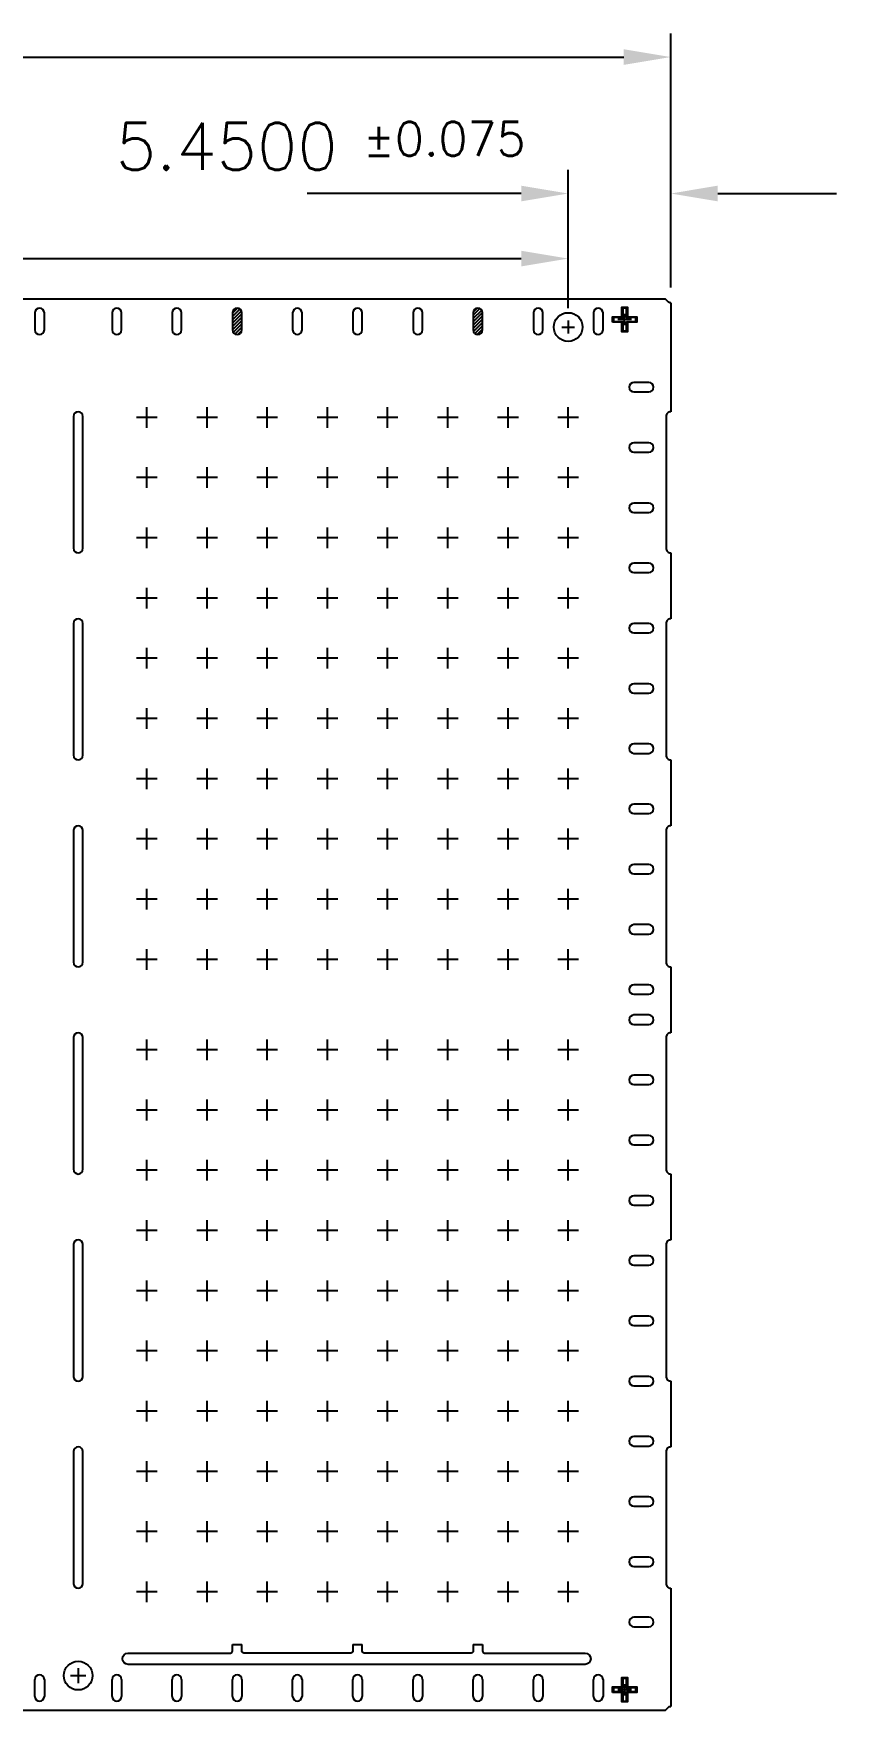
# Model space of a CAD drawing. Extents: x 11 to 275, y 12 to 390.
# Drawn here: x 229.5 to 272.2, y 69.2 to 158.3 of the extents above; entities that cross this region are included whole.
import ezdxf
from ezdxf.lldxf.tags import DXFTag

# ---------------------------------------------------------------- set-up
doc = ezdxf.new("R2010")
doc.units = 0
doc.header["$LTSCALE"] = 8
doc.header["$MEASUREMENT"] = 0
for name, color, linetype in [('CEN', 3, 'CENTER'), ('DIM', 7, 'Continuous'), ('LF-LINE', 1, 'Continuous'), ('PKG-OUT', 3, 'HIDDEN')]:
    doc.layers.add(name, color=color, linetype=linetype)
doc.styles.add('SIMPLEX', font='SIMPLEX.shx', dxfattribs={"height": 3})
tags = doc.linetypes.add('CENTER', pattern=[2, 1.25, -0.25, 0.25, -0.25]).pattern_tags.tags
tags[10:11] = [DXFTag(74, 4), DXFTag(75, 0), DXFTag(340, '0'), DXFTag(46, 1.0), DXFTag(50, 0.0), DXFTag(44, 0.0), DXFTag(45, 0.0)]
tags[8:9] = [DXFTag(74, 4), DXFTag(75, 0), DXFTag(340, '0'), DXFTag(46, 1.0), DXFTag(50, 0.0), DXFTag(44, 0.0), DXFTag(45, 0.0)]
tags[6:7] = [DXFTag(74, 4), DXFTag(75, 0), DXFTag(340, '0'), DXFTag(46, 1.0), DXFTag(50, 0.0), DXFTag(44, 0.0), DXFTag(45, 0.0)]
tags[4:5] = [DXFTag(74, 4), DXFTag(75, 0), DXFTag(340, '0'), DXFTag(46, 1.0), DXFTag(50, 0.0), DXFTag(44, 0.0), DXFTag(45, 0.0)]
tags = doc.linetypes.add('HIDDEN', pattern=[0.375, 0.25, -0.125]).pattern_tags.tags
tags[6:7] = [DXFTag(74, 4), DXFTag(75, 0), DXFTag(340, '0'), DXFTag(46, 1.0), DXFTag(50, 0.0), DXFTag(44, 0.0), DXFTag(45, 0.0)]
tags[4:5] = [DXFTag(74, 4), DXFTag(75, 0), DXFTag(340, '0'), DXFTag(46, 1.0), DXFTag(50, 0.0), DXFTag(44, 0.0), DXFTag(45, 0.0)]

# ---------------------------------------------------------------- blocks, each defined once
blk = doc.blocks.new('SH1')
at = {"layer": 'CEN'}
h = blk.add_hatch(dxfattribs=at)
h.set_pattern_fill('ANSI31', color=256, style=0)
h.paths.add_polyline_path([(-36.4, -248.576, 1), (-36.9, -248.576), (-36.9, -249.476, 1), (-36.4, -249.476)])
h.paths.add_polyline_path([(-23.6, -248.576, 1), (-24.1, -248.576), (-24.1, -249.476, 1), (-23.6, -249.476)])
h = blk.add_hatch(dxfattribs=at)
h.set_pattern_fill('ANSI31', color=256, scale=0.434783, style=0)
h.set_pattern_definition([(45, (208.646286, -11.114546), (-0.038429716, 0.038429716), [])])
h.paths.add_polyline_path([(-16.7, -249.076), (-16.2, -249.076), (-16.2, -249.576), (-15.9, -249.576), (-15.9, -249.076), (-15.4, -249.076), (-15.4, -248.776), (-15.9, -248.776), (-15.9, -248.276), (-16.2, -248.276), (-16.2, -248.776), (-16.7, -248.776)])
h.paths.add_polyline_path([(-15.95, -249.026), (-15.95, -249.526), (-16.15, -249.526), (-16.15, -249.026), (-16.65, -249.026), (-16.65, -248.826), (-16.15, -248.826), (-16.15, -248.326), (-15.95, -248.326), (-15.95, -248.826), (-15.45, -248.826), (-15.45, -249.026)], flags=16)
h = blk.add_hatch(dxfattribs=at)
h.set_pattern_fill('ANSI31', color=256, scale=0.434783, style=0)
h.set_pattern_definition([(45, (208.646286, -83.914547), (-0.038429716, 0.038429716), [])])
h.paths.add_polyline_path([(-16.7, -321.876), (-16.2, -321.876), (-16.2, -322.376), (-15.9, -322.376), (-15.9, -321.876), (-15.4, -321.876), (-15.4, -321.576), (-15.9, -321.576), (-15.9, -321.076), (-16.2, -321.076), (-16.2, -321.576), (-16.7, -321.576)])
h.paths.add_polyline_path([(-15.95, -321.826), (-15.95, -322.326), (-16.15, -322.326), (-16.15, -321.826), (-16.65, -321.826), (-16.65, -321.626), (-16.15, -321.626), (-16.15, -321.126), (-15.95, -321.126), (-15.95, -321.626), (-15.45, -321.626), (-15.45, -321.826)], flags=16)
for p, q in [((-19.391, -249.326), (-18.709, -249.326)), ((-19.05, -248.984), (-19.05, -249.667)), ((-15.69, -248.926), (-16.41, -248.926)), ((-16.05, -249.226), (-16.05, -248.626)), ((-45.1, -320.57), (-45.1, -321.381)), ((-45.506, -320.976), (-44.694, -320.976)), ((-16.05, -321.426), (-16.05, -322.026)), ((-15.69, -321.726), (-16.41, -321.726))]:
    blk.add_line(p, q, dxfattribs=at)
at = {"layer": 'CEN', "ltscale": 0.01}
for p, q in [((-41.45, -254.676), (-41.45, -253.575)), ((-38.25, -254.676), (-38.25, -253.575)), ((-35.05, -254.676), (-35.05, -253.575)), ((-31.85, -254.676), (-31.85, -253.575)), ((-28.65, -254.676), (-28.65, -253.575)), ((-25.45, -254.676), (-25.45, -253.575)), ((-22.25, -254.676), (-22.25, -253.575)), ((-19.05, -254.676), (-19.05, -253.575)), ((-40.899, -254.126), (-42.001, -254.126)), ((-37.699, -254.126), (-38.801, -254.126)), ((-34.499, -254.126), (-35.601, -254.126)), ((-31.299, -254.126), (-32.401, -254.126)), ((-28.099, -254.126), (-29.201, -254.126)), ((-24.899, -254.126), (-26.001, -254.126)), ((-21.699, -254.126), (-22.801, -254.126)), ((-18.499, -254.126), (-19.601, -254.126)), ((-40.899, -257.326), (-42.001, -257.326)), ((-41.45, -257.876), (-41.45, -256.775)), ((-37.699, -257.326), (-38.801, -257.326)), ((-38.25, -257.876), (-38.25, -256.775)), ((-34.499, -257.326), (-35.601, -257.326)), ((-35.05, -257.876), (-35.05, -256.775)), ((-31.299, -257.326), (-32.401, -257.326)), ((-31.85, -257.876), (-31.85, -256.775)), ((-28.099, -257.326), (-29.201, -257.326)), ((-28.65, -257.876), (-28.65, -256.775)), ((-24.899, -257.326), (-26.001, -257.326)), ((-25.45, -257.876), (-25.45, -256.775)), ((-21.699, -257.326), (-22.801, -257.326)), ((-22.25, -257.876), (-22.25, -256.775)), ((-18.499, -257.326), (-19.601, -257.326)), ((-19.05, -257.876), (-19.05, -256.775)), ((-41.45, -261.076), (-41.45, -259.975)), ((-38.25, -261.076), (-38.25, -259.975)), ((-35.05, -261.076), (-35.05, -259.975)), ((-31.85, -261.076), (-31.85, -259.975)), ((-28.65, -261.076), (-28.65, -259.975)), ((-25.45, -261.076), (-25.45, -259.975)), ((-22.25, -261.076), (-22.25, -259.975)), ((-19.05, -261.076), (-19.05, -259.975)), ((-40.899, -260.526), (-42.001, -260.526)), ((-37.699, -260.526), (-38.801, -260.526)), ((-34.499, -260.526), (-35.601, -260.526)), ((-31.299, -260.526), (-32.401, -260.526)), ((-28.099, -260.526), (-29.201, -260.526)), ((-24.899, -260.526), (-26.001, -260.526)), ((-21.699, -260.526), (-22.801, -260.526)), ((-18.499, -260.526), (-19.601, -260.526)), ((-41.45, -264.276), (-41.45, -263.175)), ((-38.25, -264.276), (-38.25, -263.175)), ((-35.05, -264.276), (-35.05, -263.175)), ((-31.85, -264.276), (-31.85, -263.175)), ((-28.65, -264.276), (-28.65, -263.175)), ((-25.45, -264.276), (-25.45, -263.175)), ((-22.25, -264.276), (-22.25, -263.175)), ((-19.05, -264.276), (-19.05, -263.175)), ((-40.899, -263.726), (-42.001, -263.726)), ((-37.699, -263.726), (-38.801, -263.726)), ((-34.499, -263.726), (-35.601, -263.726)), ((-31.299, -263.726), (-32.401, -263.726)), ((-28.099, -263.726), (-29.201, -263.726)), ((-24.899, -263.726), (-26.001, -263.726)), ((-21.699, -263.726), (-22.801, -263.726)), ((-18.499, -263.726), (-19.601, -263.726)), ((-41.45, -267.476), (-41.45, -266.375)), ((-38.25, -267.476), (-38.25, -266.375)), ((-35.05, -267.476), (-35.05, -266.375)), ((-31.85, -267.476), (-31.85, -266.375)), ((-28.65, -267.476), (-28.65, -266.375)), ((-25.45, -267.476), (-25.45, -266.375)), ((-22.25, -267.476), (-22.25, -266.375)), ((-19.05, -267.476), (-19.05, -266.375)), ((-40.899, -266.926), (-42.001, -266.926)), ((-37.699, -266.926), (-38.801, -266.926)), ((-34.499, -266.926), (-35.601, -266.926)), ((-31.299, -266.926), (-32.401, -266.926)), ((-28.099, -266.926), (-29.201, -266.926)), ((-24.899, -266.926), (-26.001, -266.926)), ((-21.699, -266.926), (-22.801, -266.926)), ((-18.499, -266.926), (-19.601, -266.926)), ((-41.45, -270.676), (-41.45, -269.575)), ((-38.25, -270.676), (-38.25, -269.575)), ((-35.05, -270.676), (-35.05, -269.575)), ((-31.85, -270.676), (-31.85, -269.575)), ((-28.65, -270.676), (-28.65, -269.575)), ((-25.45, -270.676), (-25.45, -269.575)), ((-22.25, -270.676), (-22.25, -269.575)), ((-19.05, -270.676), (-19.05, -269.575)), ((-40.899, -270.126), (-42.001, -270.126)), ((-37.699, -270.126), (-38.801, -270.126)), ((-34.499, -270.126), (-35.601, -270.126)), ((-31.299, -270.126), (-32.401, -270.126)), ((-28.099, -270.126), (-29.201, -270.126)), ((-24.899, -270.126), (-26.001, -270.126)), ((-21.699, -270.126), (-22.801, -270.126)), ((-18.499, -270.126), (-19.601, -270.126)), ((-40.899, -273.326), (-42.001, -273.326)), ((-41.45, -273.876), (-41.45, -272.775)), ((-37.699, -273.326), (-38.801, -273.326)), ((-38.25, -273.876), (-38.25, -272.775)), ((-34.499, -273.326), (-35.601, -273.326)), ((-35.05, -273.876), (-35.05, -272.775)), ((-31.299, -273.326), (-32.401, -273.326)), ((-31.85, -273.876), (-31.85, -272.775)), ((-28.099, -273.326), (-29.201, -273.326)), ((-28.65, -273.876), (-28.65, -272.775)), ((-24.899, -273.326), (-26.001, -273.326)), ((-25.45, -273.876), (-25.45, -272.775)), ((-21.699, -273.326), (-22.801, -273.326)), ((-22.25, -273.876), (-22.25, -272.775)), ((-18.499, -273.326), (-19.601, -273.326)), ((-19.05, -273.876), (-19.05, -272.775)), ((-41.45, -277.076), (-41.45, -275.975)), ((-38.25, -277.076), (-38.25, -275.975)), ((-35.05, -277.076), (-35.05, -275.975)), ((-31.85, -277.076), (-31.85, -275.975)), ((-28.65, -277.076), (-28.65, -275.975)), ((-25.45, -277.076), (-25.45, -275.975)), ((-22.25, -277.076), (-22.25, -275.975)), ((-19.05, -277.076), (-19.05, -275.975)), ((-40.899, -276.526), (-42.001, -276.526)), ((-37.699, -276.526), (-38.801, -276.526)), ((-34.499, -276.526), (-35.601, -276.526)), ((-31.299, -276.526), (-32.401, -276.526)), ((-28.099, -276.526), (-29.201, -276.526)), ((-24.899, -276.526), (-26.001, -276.526)), ((-21.699, -276.526), (-22.801, -276.526)), ((-18.499, -276.526), (-19.601, -276.526)), ((-40.899, -279.726), (-42.001, -279.726)), ((-41.45, -280.276), (-41.45, -279.175)), ((-37.699, -279.726), (-38.801, -279.726)), ((-38.25, -280.276), (-38.25, -279.175)), ((-34.499, -279.726), (-35.601, -279.726)), ((-35.05, -280.276), (-35.05, -279.175)), ((-31.299, -279.726), (-32.401, -279.726)), ((-31.85, -280.276), (-31.85, -279.175)), ((-28.099, -279.726), (-29.201, -279.726)), ((-28.65, -280.276), (-28.65, -279.175)), ((-24.899, -279.726), (-26.001, -279.726)), ((-25.45, -280.276), (-25.45, -279.175)), ((-21.699, -279.726), (-22.801, -279.726)), ((-22.25, -280.276), (-22.25, -279.175)), ((-18.499, -279.726), (-19.601, -279.726)), ((-19.05, -280.276), (-19.05, -279.175)), ((-41.45, -283.476), (-41.45, -282.375)), ((-38.25, -283.476), (-38.25, -282.375)), ((-35.05, -283.476), (-35.05, -282.375)), ((-31.85, -283.476), (-31.85, -282.375)), ((-28.65, -283.476), (-28.65, -282.375)), ((-25.45, -283.476), (-25.45, -282.375)), ((-22.25, -283.476), (-22.25, -282.375)), ((-19.05, -283.476), (-19.05, -282.375)), ((-40.899, -282.926), (-42.001, -282.926)), ((-37.699, -282.926), (-38.801, -282.926)), ((-34.499, -282.926), (-35.601, -282.926)), ((-31.299, -282.926), (-32.401, -282.926)), ((-28.099, -282.926), (-29.201, -282.926)), ((-24.899, -282.926), (-26.001, -282.926)), ((-21.699, -282.926), (-22.801, -282.926)), ((-18.499, -282.926), (-19.601, -282.926)), ((-40.899, -287.726), (-42.001, -287.726)), ((-41.45, -288.276), (-41.45, -287.175)), ((-37.699, -287.726), (-38.801, -287.726)), ((-38.25, -288.276), (-38.25, -287.175)), ((-34.499, -287.726), (-35.601, -287.726)), ((-35.05, -288.276), (-35.05, -287.175)), ((-31.299, -287.726), (-32.401, -287.726)), ((-31.85, -288.276), (-31.85, -287.175)), ((-28.099, -287.726), (-29.201, -287.726)), ((-28.65, -288.276), (-28.65, -287.175)), ((-24.899, -287.726), (-26.001, -287.726)), ((-25.45, -288.276), (-25.45, -287.175)), ((-21.699, -287.726), (-22.801, -287.726)), ((-22.25, -288.276), (-22.25, -287.175)), ((-18.499, -287.726), (-19.601, -287.726)), ((-19.05, -288.276), (-19.05, -287.175)), ((-41.45, -291.476), (-41.45, -290.375)), ((-38.25, -291.476), (-38.25, -290.375)), ((-35.05, -291.476), (-35.05, -290.375)), ((-31.85, -291.476), (-31.85, -290.375)), ((-28.65, -291.476), (-28.65, -290.375)), ((-25.45, -291.476), (-25.45, -290.375)), ((-22.25, -291.476), (-22.25, -290.375)), ((-19.05, -291.476), (-19.05, -290.375)), ((-40.899, -290.926), (-42.001, -290.926)), ((-37.699, -290.926), (-38.801, -290.926)), ((-34.499, -290.926), (-35.601, -290.926)), ((-31.299, -290.926), (-32.401, -290.926)), ((-28.099, -290.926), (-29.201, -290.926)), ((-24.899, -290.926), (-26.001, -290.926)), ((-21.699, -290.926), (-22.801, -290.926)), ((-18.499, -290.926), (-19.601, -290.926)), ((-41.45, -294.676), (-41.45, -293.575)), ((-38.25, -294.676), (-38.25, -293.575)), ((-35.05, -294.676), (-35.05, -293.575)), ((-31.85, -294.676), (-31.85, -293.575)), ((-28.65, -294.676), (-28.65, -293.575)), ((-25.45, -294.676), (-25.45, -293.575)), ((-22.25, -294.676), (-22.25, -293.575)), ((-19.05, -294.676), (-19.05, -293.575)), ((-40.899, -294.126), (-42.001, -294.126)), ((-37.699, -294.126), (-38.801, -294.126)), ((-34.499, -294.126), (-35.601, -294.126)), ((-31.299, -294.126), (-32.401, -294.126)), ((-28.099, -294.126), (-29.201, -294.126)), ((-24.899, -294.126), (-26.001, -294.126)), ((-21.699, -294.126), (-22.801, -294.126)), ((-18.499, -294.126), (-19.601, -294.126)), ((-40.899, -297.326), (-42.001, -297.326)), ((-41.45, -297.876), (-41.45, -296.775)), ((-37.699, -297.326), (-38.801, -297.326)), ((-38.25, -297.876), (-38.25, -296.775)), ((-34.499, -297.326), (-35.601, -297.326)), ((-35.05, -297.876), (-35.05, -296.775)), ((-31.299, -297.326), (-32.401, -297.326)), ((-31.85, -297.876), (-31.85, -296.775)), ((-28.099, -297.326), (-29.201, -297.326)), ((-28.65, -297.876), (-28.65, -296.775)), ((-24.899, -297.326), (-26.001, -297.326)), ((-25.45, -297.876), (-25.45, -296.775)), ((-21.699, -297.326), (-22.801, -297.326)), ((-22.25, -297.876), (-22.25, -296.775)), ((-18.499, -297.326), (-19.601, -297.326)), ((-19.05, -297.876), (-19.05, -296.775)), ((-41.45, -301.076), (-41.45, -299.975)), ((-38.25, -301.076), (-38.25, -299.975)), ((-35.05, -301.076), (-35.05, -299.975)), ((-31.85, -301.076), (-31.85, -299.975)), ((-28.65, -301.076), (-28.65, -299.975)), ((-25.45, -301.076), (-25.45, -299.975)), ((-22.25, -301.076), (-22.25, -299.975)), ((-19.05, -301.076), (-19.05, -299.975)), ((-40.899, -300.526), (-42.001, -300.526)), ((-37.699, -300.526), (-38.801, -300.526)), ((-34.499, -300.526), (-35.601, -300.526)), ((-31.299, -300.526), (-32.401, -300.526)), ((-28.099, -300.526), (-29.201, -300.526)), ((-24.899, -300.526), (-26.001, -300.526)), ((-21.699, -300.526), (-22.801, -300.526)), ((-18.499, -300.526), (-19.601, -300.526)), ((-40.899, -303.726), (-42.001, -303.726)), ((-41.45, -304.276), (-41.45, -303.175)), ((-37.699, -303.726), (-38.801, -303.726)), ((-38.25, -304.276), (-38.25, -303.175)), ((-34.499, -303.726), (-35.601, -303.726)), ((-35.05, -304.276), (-35.05, -303.175)), ((-31.299, -303.726), (-32.401, -303.726)), ((-31.85, -304.276), (-31.85, -303.175)), ((-28.099, -303.726), (-29.201, -303.726)), ((-28.65, -304.276), (-28.65, -303.175)), ((-24.899, -303.726), (-26.001, -303.726)), ((-25.45, -304.276), (-25.45, -303.175)), ((-21.699, -303.726), (-22.801, -303.726)), ((-22.25, -304.276), (-22.25, -303.175)), ((-18.499, -303.726), (-19.601, -303.726)), ((-19.05, -304.276), (-19.05, -303.175)), ((-41.45, -307.476), (-41.45, -306.375)), ((-38.25, -307.476), (-38.25, -306.375)), ((-35.05, -307.476), (-35.05, -306.375)), ((-31.85, -307.476), (-31.85, -306.375)), ((-28.65, -307.476), (-28.65, -306.375)), ((-25.45, -307.476), (-25.45, -306.375)), ((-22.25, -307.476), (-22.25, -306.375)), ((-19.05, -307.476), (-19.05, -306.375)), ((-40.899, -306.926), (-42.001, -306.926)), ((-37.699, -306.926), (-38.801, -306.926)), ((-34.499, -306.926), (-35.601, -306.926)), ((-31.299, -306.926), (-32.401, -306.926)), ((-28.099, -306.926), (-29.201, -306.926)), ((-24.899, -306.926), (-26.001, -306.926)), ((-21.699, -306.926), (-22.801, -306.926)), ((-18.499, -306.926), (-19.601, -306.926)), ((-41.45, -310.676), (-41.45, -309.575)), ((-38.25, -310.676), (-38.25, -309.575)), ((-35.05, -310.676), (-35.05, -309.575)), ((-31.85, -310.676), (-31.85, -309.575)), ((-28.65, -310.676), (-28.65, -309.575)), ((-25.45, -310.676), (-25.45, -309.575)), ((-22.25, -310.676), (-22.25, -309.575)), ((-19.05, -310.676), (-19.05, -309.575)), ((-40.899, -310.126), (-42.001, -310.126)), ((-37.699, -310.126), (-38.801, -310.126)), ((-34.499, -310.126), (-35.601, -310.126)), ((-31.299, -310.126), (-32.401, -310.126)), ((-28.099, -310.126), (-29.201, -310.126)), ((-24.899, -310.126), (-26.001, -310.126)), ((-21.699, -310.126), (-22.801, -310.126)), ((-18.499, -310.126), (-19.601, -310.126)), ((-40.899, -313.326), (-42.001, -313.326)), ((-41.45, -313.876), (-41.45, -312.775)), ((-37.699, -313.326), (-38.801, -313.326)), ((-38.25, -313.876), (-38.25, -312.775)), ((-34.499, -313.326), (-35.601, -313.326)), ((-35.05, -313.876), (-35.05, -312.775)), ((-31.299, -313.326), (-32.401, -313.326)), ((-31.85, -313.876), (-31.85, -312.775)), ((-28.099, -313.326), (-29.201, -313.326)), ((-28.65, -313.876), (-28.65, -312.775)), ((-24.899, -313.326), (-26.001, -313.326)), ((-25.45, -313.876), (-25.45, -312.775)), ((-21.699, -313.326), (-22.801, -313.326)), ((-22.25, -313.876), (-22.25, -312.775)), ((-18.499, -313.326), (-19.601, -313.326)), ((-19.05, -313.876), (-19.05, -312.775)), ((-41.45, -317.076), (-41.45, -315.975)), ((-38.25, -317.076), (-38.25, -315.975)), ((-35.05, -317.076), (-35.05, -315.975)), ((-31.85, -317.076), (-31.85, -315.975)), ((-28.65, -317.076), (-28.65, -315.975)), ((-25.45, -317.076), (-25.45, -315.975)), ((-22.25, -317.076), (-22.25, -315.975)), ((-19.05, -317.076), (-19.05, -315.975)), ((-40.899, -316.526), (-42.001, -316.526)), ((-37.699, -316.526), (-38.801, -316.526)), ((-34.499, -316.526), (-35.601, -316.526)), ((-31.299, -316.526), (-32.401, -316.526)), ((-28.099, -316.526), (-29.201, -316.526)), ((-24.899, -316.526), (-26.001, -316.526)), ((-21.699, -316.526), (-22.801, -316.526)), ((-18.499, -316.526), (-19.601, -316.526))]:
    blk.add_line(p, q, dxfattribs=at)
at = {"layer": 'DIM', "lineweight": -2}
for p, q in [((-13.6, -247.222), (-13.6, -233.733)), ((-255.9, -234.983), (-16.1, -234.983)), ((-19.05, -248.326), (-19.05, -240.983)), ((-13.6, -247.222), (-13.6, -240.983)), ((-21.55, -242.233), (-32.926, -242.233)), ((-11.1, -242.233), (-4.788, -242.233)), ((-13.6, -247.222), (-13.6, -244.465))]:
    blk.add_line(p, q, dxfattribs=at)
at = {"layer": 'DIM', "color": 7, "lineweight": -2}
for p, q in [((-19.05, -248.326), (-19.05, -241.795)), ((-250.45, -245.689), (-21.55, -245.689))]:
    blk.add_line(p, q, dxfattribs=at)
at = {"layer": 'DIM'}
for centre in [(-19.05, -249.326), (-45.1, -320.976)]:
    blk.add_circle(centre, 0.762, dxfattribs=at)
blk.add_point((-19.05, -249.326), dxfattribs=at)
at = {"layer": 'DIM', "color": 7}
for p in [(-19.05, -249.326), (-18.475, -248.826)]:
    blk.add_point(p, dxfattribs=at)
at = {"layer": 'DIM'}
for points in [[(-13.6, -234.983), (-16.1, -235.4), (-16.1, -234.567)], [(-19.05, -242.233), (-21.55, -242.649), (-21.55, -241.816)], [(-13.6, -242.233), (-11.1, -242.649), (-11.1, -241.816)]]:
    blk.add_solid(points, dxfattribs=at)
at = {"layer": 'DIM', "color": 7}
blk.add_solid([(-19.05, -245.689), (-21.55, -246.106), (-21.55, -245.273)], dxfattribs=at)
at = {"layer": 'LF-LINE'}
for p, q in [((-135.7, -247.826), (-13.9, -247.826)), ((-13.6, -248.043), (-13.6, -253.826)), ((-47.4, -248.576), (-47.4, -249.476)), ((-46.9, -249.476), (-46.9, -248.576)), ((-43.3, -248.576), (-43.3, -249.476)), ((-42.8, -249.476), (-42.8, -248.576)), ((-40.1, -248.576), (-40.1, -249.476)), ((-39.6, -249.476), (-39.6, -248.576)), ((-33.7, -248.576), (-33.7, -249.476)), ((-33.2, -249.476), (-33.2, -248.576)), ((-30.5, -248.576), (-30.5, -249.476)), ((-30, -249.476), (-30, -248.576)), ((-27.3, -248.576), (-27.3, -249.476)), ((-26.8, -249.476), (-26.8, -248.576)), ((-20.9, -248.576), (-20.9, -249.476)), ((-20.4, -249.476), (-20.4, -248.576)), ((-17.7, -248.576), (-17.7, -249.476)), ((-17.2, -249.476), (-17.2, -248.576)), ((-13.6, -261.326), (-13.6, -264.826)), ((-13.6, -272.326), (-13.6, -275.826)), ((-13.6, -283.326), (-13.6, -286.826)), ((-13.6, -294.326), (-13.6, -297.826)), ((-13.6, -305.326), (-13.6, -308.826)), ((-13.6, -316.326), (-13.6, -322.609)), ((-36.9, -319.326), (-36.4, -319.326)), ((-30.5, -319.326), (-30, -319.326)), ((-24.1, -319.326), (-23.6, -319.326)), ((-47.4, -322.076), (-47.4, -321.176)), ((-46.9, -321.176), (-46.9, -322.076)), ((-43.3, -322.076), (-43.3, -321.176)), ((-42.8, -321.176), (-42.8, -322.076)), ((-40.1, -322.076), (-40.1, -321.176)), ((-39.6, -321.176), (-39.6, -322.076)), ((-36.9, -322.076), (-36.9, -321.176)), ((-36.4, -321.176), (-36.4, -322.076)), ((-33.7, -322.076), (-33.7, -321.176)), ((-33.2, -321.176), (-33.2, -322.076)), ((-30.5, -322.076), (-30.5, -321.176)), ((-30, -321.176), (-30, -322.076)), ((-27.3, -322.076), (-27.3, -321.176)), ((-26.8, -321.176), (-26.8, -322.076)), ((-24.1, -322.076), (-24.1, -321.176)), ((-23.6, -321.176), (-23.6, -322.076)), ((-20.9, -322.076), (-20.9, -321.176)), ((-20.4, -321.176), (-20.4, -322.076)), ((-17.7, -322.076), (-17.7, -321.176)), ((-17.2, -321.176), (-17.2, -322.076)), ((-13.9, -322.826), (-135.7, -322.826))]:
    blk.add_line(p, q, dxfattribs=at)
for points in [[(-15.95, -249.026), (-15.45, -249.026), (-15.45, -248.826), (-15.95, -248.826), (-15.95, -248.326), (-16.15, -248.326), (-16.15, -248.826), (-16.65, -248.826), (-16.65, -249.026), (-16.15, -249.026), (-16.15, -249.526), (-15.95, -249.526)], [(-15.95, -321.826), (-15.45, -321.826), (-15.45, -321.626), (-15.95, -321.626), (-15.95, -321.126), (-16.15, -321.126), (-16.15, -321.626), (-16.65, -321.626), (-16.65, -321.826), (-16.15, -321.826), (-16.15, -322.326), (-15.95, -322.326)]]:
    blk.add_lwpolyline(points, close=True, dxfattribs=at)
for points in [[(-13.6, -248.043, -0.198912), (-13.741, -247.984), (-13.9, -247.826)], [(-13.6, -253.826, 0.414277), (-13.85, -254.076), (-13.85, -261.076, 0.414277), (-13.6, -261.326)], [(-13.6, -264.826, 0.414277), (-13.85, -265.076), (-13.85, -272.076, 0.414277), (-13.6, -272.326)], [(-13.6, -275.826, 0.414277), (-13.85, -276.076), (-13.85, -283.076, 0.414277), (-13.6, -283.326)], [(-13.6, -286.826, 0.414277), (-13.85, -287.076), (-13.85, -294.076, 0.414277), (-13.6, -294.326)], [(-13.6, -297.826, 0.414277), (-13.85, -298.076), (-13.85, -305.076, 0.414277), (-13.6, -305.326)], [(-13.6, -308.826, 0.414277), (-13.85, -309.076), (-13.85, -316.076, 0.414277), (-13.6, -316.326)], [(-23.6, -319.326), (-23.6, -319.426), (-23.6, -319.676, 0.414214), (-23.5, -319.776), (-19.987, -319.776), (-19.35, -319.776), (-18.15, -319.776, -1), (-18.15, -320.376), (-19.35, -320.376), (-23.55, -320.376), (-27.75, -320.376), (-31.95, -320.376), (-36.15, -320.376), (-42.45, -320.376, -1), (-42.45, -319.776), (-39.187, -319.776), (-37.827, -319.776), (-37, -319.776, 0.414214), (-36.9, -319.676), (-36.9, -319.426), (-36.9, -319.326)], [(-30.5, -319.326), (-30.5, -319.426), (-30.5, -319.676, -0.414214), (-30.6, -319.776), (-31.95, -319.776), (-32.787, -319.776), (-36.15, -319.776), (-36.3, -319.776, -0.414214), (-36.4, -319.676), (-36.4, -319.426), (-36.4, -319.326)], [(-24.1, -319.326), (-24.1, -319.426), (-24.1, -319.676, -0.414214), (-24.2, -319.776), (-25.227, -319.776), (-26.387, -319.776), (-29.9, -319.776, -0.414214), (-30, -319.676), (-30, -319.426), (-30, -319.326)], [(-13.9, -322.826), (-13.741, -322.667, -0.198912), (-13.6, -322.609)]]:
    blk.add_lwpolyline(points, format="xyb", dxfattribs=at)
for points in [[(-15.56, -252.776), (-14.76, -252.776, 1), (-14.76, -252.276), (-15.56, -252.276, 1)], [(-44.85, -261.076), (-44.85, -254.076, 1), (-45.35, -254.076), (-45.35, -261.076, 1)], [(-15.56, -255.976), (-14.76, -255.976, 1), (-14.76, -255.476), (-15.56, -255.476, 1)], [(-15.56, -259.176), (-14.76, -259.176, 1), (-14.76, -258.676), (-15.56, -258.676, 1)], [(-15.56, -262.376), (-14.76, -262.376, 1), (-14.76, -261.876), (-15.56, -261.876, 1)], [(-44.85, -272.076), (-44.85, -265.076, 1), (-45.35, -265.076), (-45.35, -272.076, 1)], [(-15.56, -265.576), (-14.76, -265.576, 1), (-14.76, -265.076), (-15.56, -265.076, 1)], [(-15.56, -268.776), (-14.76, -268.776, 1), (-14.76, -268.276), (-15.56, -268.276, 1)], [(-15.56, -271.976), (-14.76, -271.976, 1), (-14.76, -271.476), (-15.56, -271.476, 1)], [(-15.56, -275.176), (-14.76, -275.176, 1), (-14.76, -274.676), (-15.56, -274.676, 1)], [(-44.85, -283.076), (-44.85, -276.076, 1), (-45.35, -276.076), (-45.35, -283.076, 1)], [(-15.56, -278.376), (-14.76, -278.376, 1), (-14.76, -277.876), (-15.56, -277.876, 1)], [(-15.56, -281.576), (-14.76, -281.576, 1), (-14.76, -281.076), (-15.56, -281.076, 1)], [(-15.56, -284.776), (-14.76, -284.776, 1), (-14.76, -284.276), (-15.56, -284.276, 1)], [(-15.56, -286.376), (-14.76, -286.376, 1), (-14.76, -285.876), (-15.56, -285.876, 1)], [(-44.85, -294.076), (-44.85, -287.076, 1), (-45.35, -287.076), (-45.35, -294.076, 1)], [(-15.56, -289.576), (-14.76, -289.576, 1), (-14.76, -289.076), (-15.56, -289.076, 1)], [(-15.56, -292.776), (-14.76, -292.776, 1), (-14.76, -292.276), (-15.56, -292.276, 1)], [(-15.56, -295.976), (-14.76, -295.976, 1), (-14.76, -295.476), (-15.56, -295.476, 1)], [(-44.85, -305.076), (-44.85, -298.076, 1), (-45.35, -298.076), (-45.35, -305.076, 1)], [(-15.56, -299.176), (-14.76, -299.176, 1), (-14.76, -298.676), (-15.56, -298.676, 1)], [(-15.56, -302.376), (-14.76, -302.376, 1), (-14.76, -301.876), (-15.56, -301.876, 1)], [(-15.56, -305.576), (-14.76, -305.576, 1), (-14.76, -305.076), (-15.56, -305.076, 1)], [(-44.85, -316.076), (-44.85, -309.076, 1), (-45.35, -309.076), (-45.35, -316.076, 1)], [(-15.56, -308.776), (-14.76, -308.776, 1), (-14.76, -308.276), (-15.56, -308.276, 1)], [(-15.56, -311.976), (-14.76, -311.976, 1), (-14.76, -311.476), (-15.56, -311.476, 1)], [(-15.56, -315.176), (-14.76, -315.176, 1), (-14.76, -314.676), (-15.56, -314.676, 1)], [(-15.56, -318.376), (-14.76, -318.376, 1), (-14.76, -317.876), (-15.56, -317.876, 1)]]:
    blk.add_lwpolyline(points, format="xyb", close=True, dxfattribs=at)
for centre, start, end in [((-47.15, -248.576), 0, 180), ((-43.05, -248.576), 0, 180), ((-39.85, -248.576), 0, 180), ((-33.45, -248.576), 0, 180), ((-30.25, -248.576), 0, 180), ((-27.05, -248.576), 0, 180), ((-20.65, -248.576), 0, 180), ((-17.45, -248.576), 0, 180), ((-47.15, -249.476), 180, 0), ((-43.05, -249.476), 180, 0), ((-39.85, -249.476), 180, 0), ((-33.45, -249.476), 180, 0), ((-30.25, -249.476), 180, 0), ((-27.05, -249.476), 180, 0), ((-20.65, -249.476), 180, 0), ((-17.45, -249.476), 180, 0), ((-47.15, -321.176), 0, 180), ((-43.05, -321.176), 0, 180), ((-39.85, -321.176), 0, 180), ((-36.65, -321.176), 0, 180), ((-33.45, -321.176), 0, 180), ((-30.25, -321.176), 0, 180), ((-27.05, -321.176), 0, 180), ((-23.85, -321.176), 0, 180), ((-20.65, -321.176), 0, 180), ((-17.45, -321.176), 0, 180), ((-47.15, -322.076), 180, 0), ((-43.05, -322.076), 180, 0), ((-39.85, -322.076), 180, 0), ((-36.65, -322.076), 180, 0), ((-33.45, -322.076), 180, 0), ((-30.25, -322.076), 180, 0), ((-27.05, -322.076), 180, 0), ((-23.85, -322.076), 180, 0), ((-20.65, -322.076), 180, 0), ((-17.45, -322.076), 180, 0)]:
    blk.add_arc(centre, 0.25, start, end, dxfattribs=at)
at = {"layer": 'PKG-OUT', "linetype": 'HIDDEN'}
for p, q in [((-36.9, -248.576), (-36.9, -249.476)), ((-36.4, -249.476), (-36.4, -248.576))]:
    blk.add_line(p, q, dxfattribs=at)
at = {"layer": 'PKG-OUT'}
for p, q in [((-24.1, -248.576), (-24.1, -249.476)), ((-23.6, -249.476), (-23.6, -248.576))]:
    blk.add_line(p, q, dxfattribs=at)
for points in [[(-16.7, -249.076), (-16.7, -248.776), (-16.2, -248.776), (-16.2, -248.276), (-15.9, -248.276), (-15.9, -248.776), (-15.4, -248.776), (-15.4, -249.076), (-15.9, -249.076), (-15.9, -249.576), (-16.2, -249.576), (-16.2, -249.076)], [(-16.7, -321.876), (-16.7, -321.576), (-16.2, -321.576), (-16.2, -321.076), (-15.9, -321.076), (-15.9, -321.576), (-15.4, -321.576), (-15.4, -321.876), (-15.9, -321.876), (-15.9, -322.376), (-16.2, -322.376), (-16.2, -321.876)]]:
    blk.add_lwpolyline(points, close=True, dxfattribs=at)
at = {"layer": 'PKG-OUT', "linetype": 'HIDDEN'}
for centre, start, end in [((-36.65, -248.576), 0, 180), ((-36.65, -249.476), 180, 0)]:
    blk.add_arc(centre, 0.25, start, end, dxfattribs=at)
at = {"layer": 'PKG-OUT'}
for centre, start, end in [((-23.85, -248.576), 0, 180), ((-23.85, -249.476), 180, 0)]:
    blk.add_arc(centre, 0.25, start, end, dxfattribs=at)
at = {"layer": 'DIM', "attachment_point": 5, "style": 'SIMPLEX'}
for s, insert, char_height in [('\\A1;5.4500', (-37.202, -239.733), 2.5), ('%%P0.075', (-25.637, -239.329), 1.8)]:
    blk.add_mtext(s, dxfattribs=dict(at, insert=insert, char_height=char_height))

msp = doc.modelspace()

# ---------------------------------------------------------------- block references
msp.add_blockref('SH1', (277, 392))

doc.saveas('drawing.dxf')
